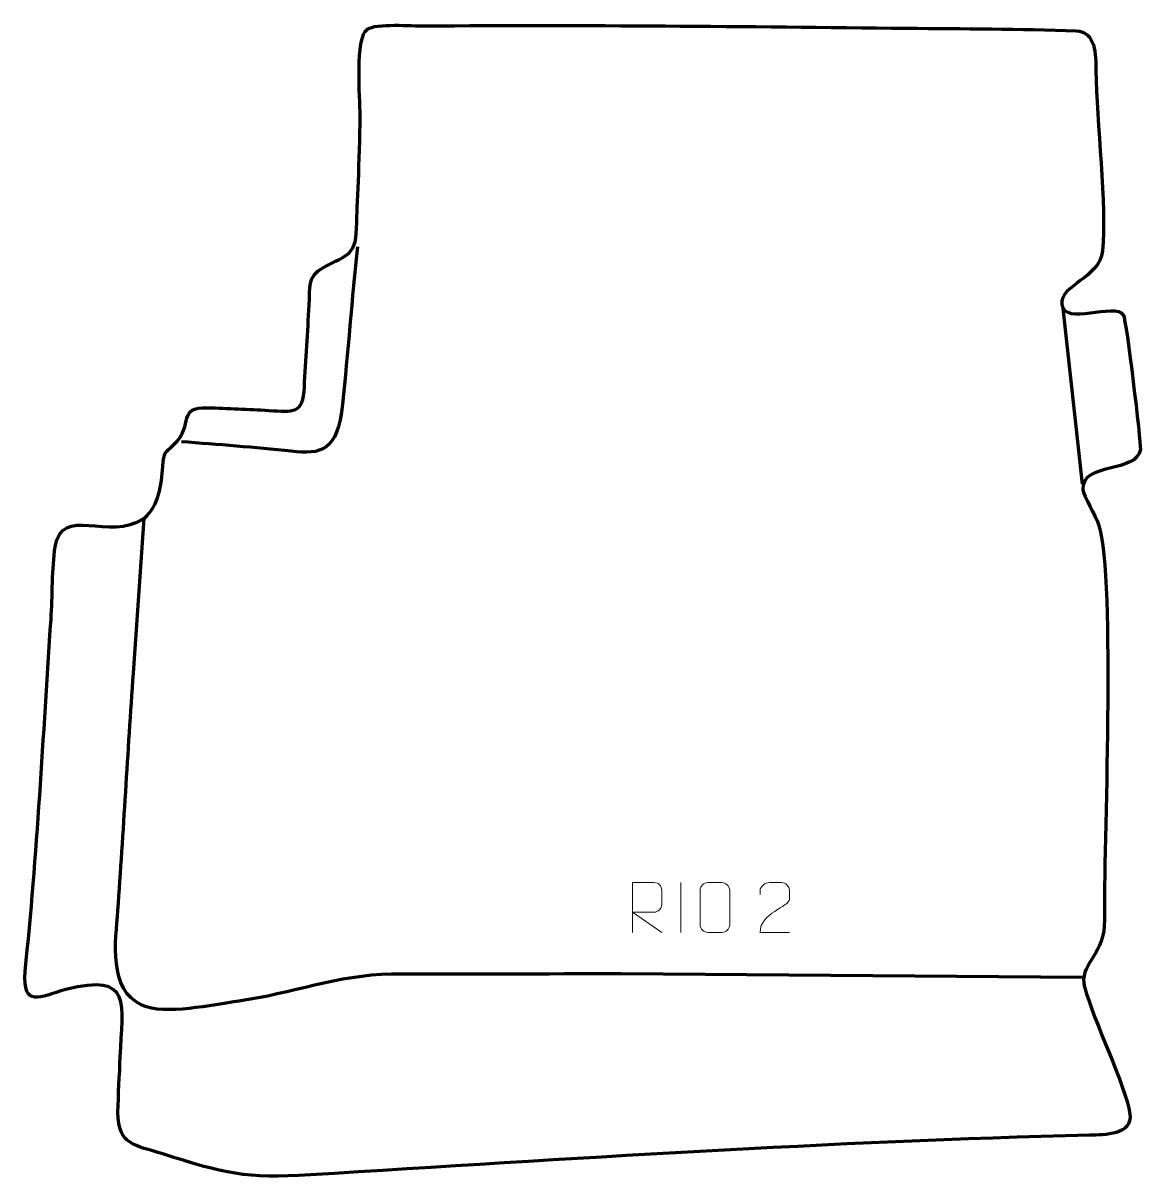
# Model space of a CAD drawing. Header units: millimetres. Extents: x -602 to -42, y -25 to 554.
import ezdxf

# ---------------------------------------------------------------- set-up
doc = ezdxf.new("R2010")
doc.units = ezdxf.units.MM
doc.header["$MEASUREMENT"] = 0
doc.layers.add('layer 2', color=7, linetype='Continuous')
doc.layers.add('layer 3', color=7, linetype='Continuous')

msp = doc.modelspace()

# ---------------------------------------------------------------- linework, layer by layer
at = {"layer": 'layer 2', "color": 142, "lineweight": 158}
for points, knots in [([(-434.4313, 442.1188), (-437.1007, 416.787), (-439.2106, 388.4896), (-441.8759, 363.1906), (-441.8759, 363.1906), (-444.395, 339.2788), (-452.5781, 337.9715), (-467.5709, 339.5609), (-467.5709, 339.5609), (-485.9787, 341.512), (-504.1459, 342.8999), (-522.6038, 344.3222)], [0, 0, 0, 0, 0.25, 0.25, 0.25, 0.25, 0.5, 0.5, 0.5, 0.5, 1, 1, 1, 1]), ([(-71.0004, 75.6407), (-71.0004, 75.6407), (-302.1471, 77.4928), (-302.1471, 77.4928), (-302.1471, 77.4928), (-340.5685, 77.4125), (-379.014, 77.4369), (-417.4292, 77.3201), (-417.4292, 77.3201), (-444.398, 77.0216), (-467.3802, 67.448), (-493.8908, 63.8511), (-493.8908, 63.8511), (-506.9833, 62.0748), (-530.7649, 56.5333), (-542.4426, 61.8279), (-542.4426, 61.8279), (-559.3415, 69.4896), (-555.581, 93.9562), (-554.4789, 109.2075), (-554.4789, 109.2075), (-551.617, 148.8095), (-549.4046, 188.665), (-546.7015, 228.3252), (-546.7015, 228.3252), (-544.94, 254.1695), (-543.1435, 280.0113), (-541.3554, 305.8538)], [0, 0, 0, 0, 0.125, 0.125, 0.125, 0.125, 0.25, 0.25, 0.25, 0.25, 0.375, 0.375, 0.375, 0.375, 0.5, 0.5, 0.5, 0.5, 0.625, 0.625, 0.625, 0.625, 0.75, 0.75, 0.75, 0.75, 1, 1, 1, 1])]:
    msp.add_open_spline(points, degree=3, knots=knots, dxfattribs=at)
msp.add_open_spline([(-80.7189, 411.314), (-80.7189, 411.314), (-71.0334, 323.1589), (-71.0334, 323.1589)], degree=3, dxfattribs=at)
at = {"layer": 'layer 3', "color": 242, "lineweight": 158}
msp.add_open_spline([(-62.8996, 302.8192), (-64.4096, 307.6037), (-70.2481, 316.8702), (-70.7885, 320.3613), (-70.7885, 320.3613), (-71.5843, 334.2755), (-43.497, 328.3851), (-41.9471, 340.5096), (-41.9471, 340.5096), (-41.675, 343.8292), (-48.9081, 405.3226), (-50.4611, 407.8582), (-50.4611, 407.8582), (-54.6073, 414.6275), (-80.1533, 402.212), (-81.2604, 413.2336), (-81.2604, 413.2336), (-82.2561, 423.1474), (-62.4508, 426.13), (-60.9791, 440.0052), (-60.9791, 440.0052), (-58.6345, 462.1097), (-64.0619, 505.0779), (-64.1823, 530.3963), (-64.1823, 530.3963), (-64.2207, 538.4814), (-64.3341, 550.0138), (-74.0993, 550.405), (-74.0993, 550.405), (-102.0571, 551.4808), (-131.0673, 551.3977), (-159.088, 551.6949), (-159.088, 551.6949), (-239.6491, 552.55), (-320.1967, 553.485), (-400.7641, 552.8579), (-400.7641, 552.8579), (-407.2177, 552.8076), (-424.8613, 554.245), (-429.4139, 551.1738), (-429.4139, 551.1738), (-435.6504, 546.9668), (-433.0373, 516.8613), (-432.9966, 507.8372), (-432.9966, 507.8372), (-433.1459, 485.0975), (-434.7236, 460.8234), (-434.7263, 454.1681), (-434.7263, 454.1681), (-434.7332, 437.5555), (-439.0307, 438.493), (-451.4616, 431.7192), (-451.4616, 431.7192), (-459.5852, 427.2925), (-458.1656, 421.4849), (-458.5818, 412.9157), (-458.5818, 412.9157), (-459.2683, 399.1496), (-460.368, 385.5634), (-460.9675, 371.766), (-460.9675, 371.766), (-461.5561, 358.2185), (-466.356, 359.2877), (-478.9633, 360.0489), (-478.9633, 360.0489), (-488.9298, 360.6303), (-499.4351, 361.0842), (-509.4159, 361.4125), (-509.4159, 361.4125), (-525.0323, 361.9261), (-516.0815, 352.8403), (-526.1991, 343.042), (-526.1991, 343.042), (-531.1632, 338.2345), (-531.2816, 339.7244), (-531.9545, 331.9895), (-531.9545, 331.9895), (-532.7109, 322.7611), (-533.6986, 312.2917), (-541.3554, 305.8538), (-541.3554, 305.8538), (-559.17, 294.2002), (-582.5267, 313.0312), (-585.9067, 291.591), (-585.9067, 291.591), (-587.5338, 281.2701), (-587.2115, 266.5014), (-587.9668, 255.4146), (-587.9668, 255.4146), (-591.9332, 197.1904), (-594.7675, 136.5975), (-601.0141, 78.7325), (-601.0141, 78.7325), (-601.9573, 60.0325), (-594.0031, 66.0519), (-580.6123, 69.6182), (-580.6123, 69.6182), (-546.525, 78.2498), (-552.3638, 62.4821), (-553.2679, 35.8448), (-553.2679, 35.8448), (-553.5811, 26.7577), (-554.2908, 17.0596), (-554.4122, 8.0966), (-554.4122, 8.0966), (-554.1759, -8.738), (-546.029, -8.2335), (-531.9219, -12.7827), (-531.9219, -12.7827), (-501.3499, -22.6416), (-490.2862, -25.2859), (-457.986, -23.3031), (-457.986, -23.3031), (-329.3777, -15.4139), (-196.1337, -6.5035), (-67.3918, -3.3711), (-67.3918, -3.3711), (-59.9661, -3.1904), (-45.6803, -3.3666), (-47.2263, 7.3288), (-47.2263, 7.3288), (-49.2973, 21.6575), (-65.1968, 53.1633), (-69.9187, 71.0763), (-69.9187, 71.0763), (-70.1009, 71.7674), (-70.2125, 72.2735), (-70.3235, 72.9706), (-70.3235, 72.9706), (-71.3639, 83.235), (-59.5981, 87.4751), (-59.919, 104.6659), (-59.919, 104.6659), (-60.537, 137.7748), (-54.1135, 274.9801), (-62.8996, 302.8192)], degree=3, knots=[0, 0, 0, 0, 0.02857143, 0.02857143, 0.02857143, 0.02857143, 0.05714286, 0.05714286, 0.05714286, 0.05714286, 0.08571429, 0.08571429, 0.08571429, 0.08571429, 0.11428571, 0.11428571, 0.11428571, 0.11428571, 0.14285714, 0.14285714, 0.14285714, 0.14285714, 0.17142857, 0.17142857, 0.17142857, 0.17142857, 0.2, 0.2, 0.2, 0.2, 0.22857143, 0.22857143, 0.22857143, 0.22857143, 0.25714286, 0.25714286, 0.25714286, 0.25714286, 0.28571429, 0.28571429, 0.28571429, 0.28571429, 0.31428571, 0.31428571, 0.31428571, 0.31428571, 0.34285714, 0.34285714, 0.34285714, 0.34285714, 0.37142857, 0.37142857, 0.37142857, 0.37142857, 0.4, 0.4, 0.4, 0.4, 0.42857143, 0.42857143, 0.42857143, 0.42857143, 0.45714286, 0.45714286, 0.45714286, 0.45714286, 0.48571429, 0.48571429, 0.48571429, 0.48571429, 0.51428571, 0.51428571, 0.51428571, 0.51428571, 0.54285714, 0.54285714, 0.54285714, 0.54285714, 0.57142857, 0.57142857, 0.57142857, 0.57142857, 0.6, 0.6, 0.6, 0.6, 0.62857143, 0.62857143, 0.62857143, 0.62857143, 0.65714286, 0.65714286, 0.65714286, 0.65714286, 0.68571429, 0.68571429, 0.68571429, 0.68571429, 0.71428571, 0.71428571, 0.71428571, 0.71428571, 0.74285714, 0.74285714, 0.74285714, 0.74285714, 0.77142857, 0.77142857, 0.77142857, 0.77142857, 0.8, 0.8, 0.8, 0.8, 0.82857143, 0.82857143, 0.82857143, 0.82857143, 0.85714286, 0.85714286, 0.85714286, 0.85714286, 0.88571429, 0.88571429, 0.88571429, 0.88571429, 0.91428571, 0.91428571, 0.91428571, 0.91428571, 0.94285714, 0.94285714, 0.94285714, 0.94285714, 1, 1, 1, 1], dxfattribs=at)
at = {"layer": 'layer 3', "color": 250, "lineweight": 9}
for points, knots in [([(-296.5341, 98.3013), (-296.5341, 98.3013), (-296.5341, 123.2548), (-296.5341, 123.2548), (-296.5341, 123.2548), (-292.9393, 123.2548), (-289.3438, 123.2548), (-285.7486, 123.2548), (-285.7486, 123.2548), (-283.4233, 123.2171), (-281.866, 121.7271), (-281.8701, 119.3607), (-281.8701, 119.3607), (-281.8705, 117.3252), (-281.8705, 114.2658), (-281.8701, 112.2298), (-281.8701, 112.2298), (-281.8766, 110.3543), (-283.6889, 108.4125), (-285.6984, 108.3934), (-285.6984, 108.3934), (-285.6984, 108.3934), (-296.5341, 108.3934), (-296.5341, 108.3934), (-296.5341, 108.3934), (-296.5341, 108.3934), (-281.8794, 98.3013), (-281.8794, 98.3013)], [0, 0, 0, 0, 0.125, 0.125, 0.125, 0.125, 0.25, 0.25, 0.25, 0.25, 0.375, 0.375, 0.375, 0.375, 0.5, 0.5, 0.5, 0.5, 0.625, 0.625, 0.625, 0.625, 0.75, 0.75, 0.75, 0.75, 1, 1, 1, 1]), ([(-258.7217, 123.2545), (-256.396, 123.2545), (-254.0699, 123.2545), (-251.7438, 123.2545), (-251.7438, 123.2545), (-249.7972, 123.2901), (-247.8058, 121.7985), (-247.7791, 119.3609), (-247.7791, 119.3609), (-247.7795, 113.614), (-247.7795, 107.8667), (-247.7791, 102.119), (-247.7791, 102.119), (-247.9189, 99.7956), (-249.5961, 98.316), (-251.7438, 98.3052), (-251.7438, 98.3052), (-254.0757, 98.3056), (-256.4076, 98.3056), (-258.7391, 98.3052), (-258.7391, 98.3052), (-260.6641, 98.1998), (-262.6362, 100.0843), (-262.625, 102.1016), (-262.625, 102.1016), (-262.6247, 107.8717), (-262.6247, 113.6414), (-262.625, 119.4107), (-262.625, 119.4107), (-262.6208, 121.5488), (-260.8741, 123.268), (-258.7217, 123.2545)], [0, 0, 0, 0, 0.11111111, 0.11111111, 0.11111111, 0.11111111, 0.22222222, 0.22222222, 0.22222222, 0.22222222, 0.33333333, 0.33333333, 0.33333333, 0.33333333, 0.44444444, 0.44444444, 0.44444444, 0.44444444, 0.55555556, 0.55555556, 0.55555556, 0.55555556, 0.66666667, 0.66666667, 0.66666667, 0.66666667, 0.77777778, 0.77777778, 0.77777778, 0.77777778, 1, 1, 1, 1]), ([(-217.8307, 98.2909), (-222.7451, 98.2912), (-227.6595, 98.2912), (-232.5736, 98.2909), (-232.5736, 98.2909), (-232.5736, 108.2232), (-217.9226, 110.8644), (-217.8307, 115.1747), (-217.8307, 115.1747), (-217.831, 116.5988), (-217.831, 118.0225), (-217.8307, 119.4458), (-217.8307, 119.4458), (-217.8476, 121.5229), (-219.9704, 123.2477), (-221.6414, 123.265), (-221.6414, 123.265), (-223.7146, 123.2646), (-225.7875, 123.2646), (-227.8599, 123.265), (-227.8599, 123.265), (-229.682, 123.2815), (-232.5067, 121.4894), (-232.5736, 119.3958), (-232.5736, 119.3958), (-232.5736, 119.3958), (-232.5736, 117.341), (-232.5736, 117.341)], [0, 0, 0, 0, 0.125, 0.125, 0.125, 0.125, 0.25, 0.25, 0.25, 0.25, 0.375, 0.375, 0.375, 0.375, 0.5, 0.5, 0.5, 0.5, 0.625, 0.625, 0.625, 0.625, 0.75, 0.75, 0.75, 0.75, 1, 1, 1, 1])]:
    msp.add_open_spline(points, degree=3, knots=knots, dxfattribs=at)
msp.add_open_spline([(-272.2021, 123.2651), (-272.2021, 123.2651), (-272.2021, 98.291), (-272.2021, 98.291)], degree=3, dxfattribs=at)

doc.saveas('drawing.dxf')
